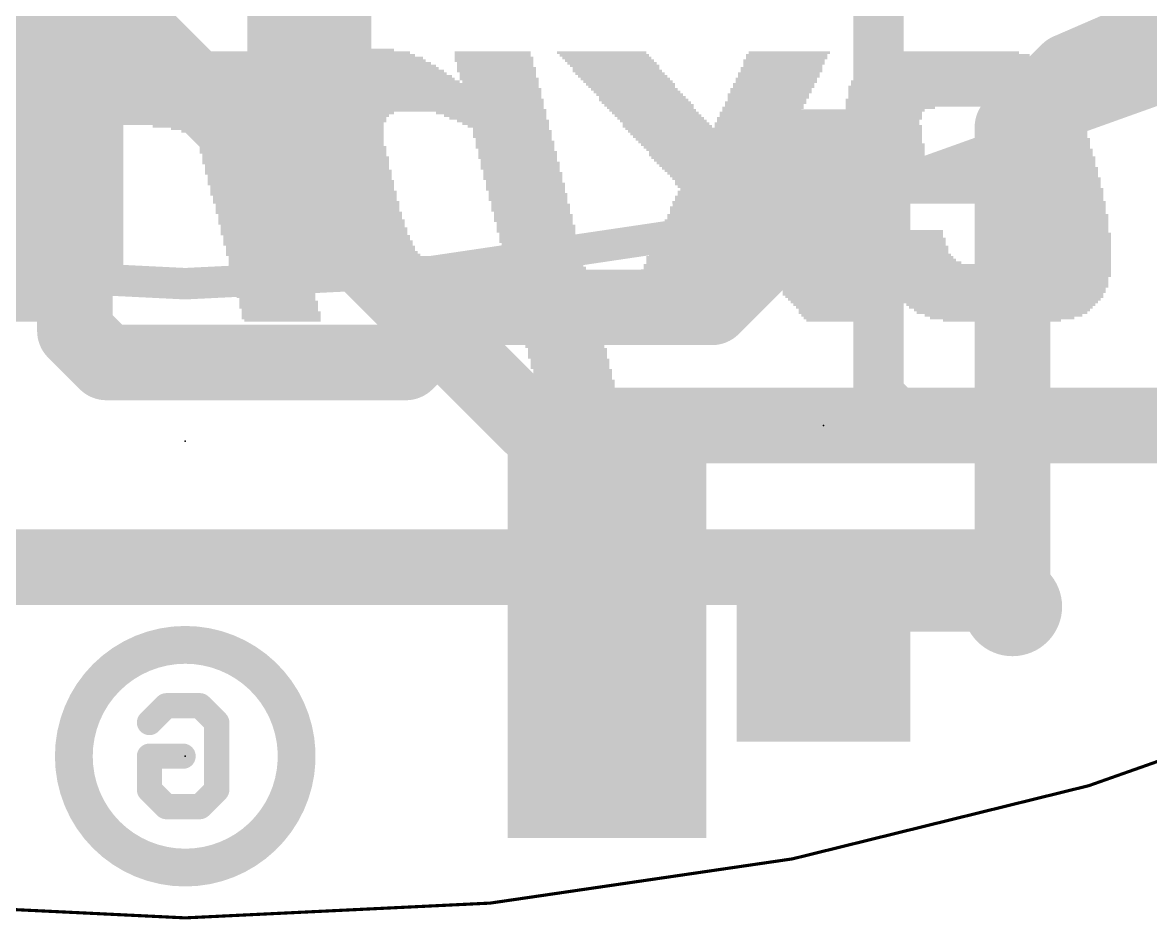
# Model space of a CAD drawing. Extents: x -25.4 to 25.4, y -25.4 to 25.5.
# Drawn here: x -1.31 to 7.78, y -25.45 to -18.21 of the extents above; entities that cross this region are included whole.
import ezdxf

# ---------------------------------------------------------------- set-up
doc = ezdxf.new("R2010")
doc.units = 0
for name, color, linetype in [('1', 12, 'CONTINUOUS'), ('16', 132, 'CONTINUOUS'), ('18', 110, 'CONTINUOUS'), ('20', 53, 'CONTINUOUS'), ('204', 40, 'CONTINUOUS'), ('22', 6, 'CONTINUOUS'), ('23', 53, 'CONTINUOUS'), ('24', 53, 'CONTINUOUS')]:
    doc.layers.add(name, color=color, linetype=linetype)

# ---------------------------------------------------------------- blocks, each defined once
blk = doc.blocks.new('RECT')
blk.add_solid([(-0.5, -0.5), (0.5, -0.5), (-0.5, 0.5), (0.5, 0.5)])
blk = doc.blocks.new('ROUNDV')
at = {"const_width": 0.5}
blk.add_lwpolyline([(0, -0.25, 1), (0, 0.25, 1), (0, -0.25)], format="xyb", dxfattribs=at)

msp = doc.modelspace()

# ---------------------------------------------------------------- linework, layer by layer
at = {"layer": '1'}
for points, const_width in [([(7.1205, -18.6055, 0.6745), (7.9375, 18.542)], 0.6096), ([(-20.32, 0, 0.4142), (0, -20.32)], 0.254), ([(0, -20.32, 0.4142), (20.32, 0)], 0.254), ([(7.0665, -18.463, 1), (7.1745, -18.748)], 0.3048), ([(7.2283, -18.7133, 1), (7.0127, -18.4977)], 0.3048), ([(-0.7366, -18.669, 1), (-1.0414, -18.669)], 0.3048), ([(-0.9525, -18.669, 1), (-0.8255, -18.669)], 0.127), ([(6.5597, -18.9507, 1), (6.7753, -19.1663)], 0.3048), ([(6.8199, -19.0585, 1), (6.5151, -19.0585)], 0.3048), ([(5.2513, -19.7208, 1), (5.0357, -19.5052)], 0.3048), ([(0, -20.2565, 1), (0, -20.3835)], 0.127), ([(0, -20.3835, 1), (0, -20.2565)], 0.127), ([(2.2225, -20.3581, 1), (2.2225, -20.6629)], 0.3048), ([(2.3303, -20.6183, 1), (2.1147, -20.4027)], 0.3048), ([(4.1382, -20.4027, 1), (4.3538, -20.6183)], 0.3048), ([(4.246, -20.6629, 1), (4.246, -20.3581)], 0.3048), ([(-0.7812, -20.5932, 1), (-0.9968, -20.8088)], 0.3048), ([(-1.0414, -20.701, 1), (-0.7366, -20.701)], 0.3048), ([(-0.635, -20.8026, 1), (-0.635, -21.1074)], 0.3048), ([(-0.7428, -21.0628, 1), (-0.5272, -20.8472)], 0.3048), ([(1.6702, -20.8472, 1), (1.8858, -21.0628)], 0.3048), ([(1.778, -21.1074, 1), (1.778, -20.8026)], 0.3048), ([(5.533, -22.8219, 1), (5.533, -23.0251)], 0.2032), ([(5.6048, -22.9953, 1), (5.4612, -22.8517)], 0.2032), ([(6.6675, -23.0251, 1), (6.6675, -22.8219)], 0.2032), ([(6.5151, -22.9235, 1), (6.8199, -22.9235)], 0.3048), ([(5.0717, -23.2412, 1), (5.2153, -23.3848)], 0.2032)]:
    msp.add_lwpolyline(points, format="xyb", dxfattribs=dict(at, const_width=const_width))
for points, const_width in [([(-0.889, -18.669), (-0.889, -18.001)], 0.254), ([(7.1205, -18.6055), (6.6675, -19.0585)], 0.6096), ([(-0.889, -18.669), (-0.889, -20.701)], 0.6096), ([(6.6675, -19.0585), (6.6675, -22.9235)], 0.6096), ([(4.246, -20.5105), (5.1435, -19.613)], 0.6096), ([(1.778, -20.955), (2.2225, -20.5105)], 0.6096), ([(2.2225, -20.5105), (4.246, -20.5105)], 0.6096), ([(-0.889, -20.701), (-0.635, -20.955)], 0.6096), ([(-0.635, -20.955), (1.778, -20.955)], 0.6096), ([(5.1435, -23.313), (5.533, -22.9235)], 0.4064), ([(5.533, -22.9235), (6.6675, -22.9235)], 0.4064)]:
    msp.add_lwpolyline(points, dxfattribs=dict(at, const_width=const_width))
at = {"layer": '16'}
for points, const_width in [([(-20.32, 0, 0.4142), (0, -20.32)], 0.254), ([(0, -20.32, 0.4142), (20.32, 0)], 0.254), ([(0, -20.2565, 1), (0, -20.3835)], 0.127), ([(0, -20.3835, 1), (0, -20.2565)], 0.127), ([(5.6598, -21.1372, 1), (5.5162, -21.2808)], 0.2032), ([(2.794, -21.3106, 1), (2.794, -21.6154)], 0.3048), ([(5.4864, -21.209, 1), (5.6896, -21.209)], 0.2032), ([(5.842, -21.3106, 1), (5.842, -21.6154)], 0.3048), ([(5.842, -21.6154, 1), (5.842, -21.3106)], 0.3048), ([(2.6862, -21.5708, 1), (2.9018, -21.3552)], 0.3048), ([(5.7702, -21.5348, 1), (5.9138, -21.3912)], 0.2032), ([(6.4578, -22.4982, 1), (6.2422, -22.7138)], 0.3048), ([(6.35, -22.7584, 1), (6.35, -22.4536)], 0.3048), ([(6.5597, -23.0313, 1), (6.7753, -22.8157)], 0.3048)]:
    msp.add_lwpolyline(points, format="xyb", dxfattribs=dict(at, const_width=const_width))
for points, const_width in [([(5.588, -21.209), (5.588, -15.5575)], 0.4064), ([(-0.9525, -17.7165), (2.794, -21.463)], 0.6096), ([(5.588, -21.209), (5.842, -21.463)], 0.4064), ([(2.794, -21.463), (5.842, -21.463)], 0.6096), ([(5.842, -21.463), (10.4729, -21.463)], 0.6096), ([(-7.5565, -22.606), (6.35, -22.606)], 0.6096), ([(6.35, -22.606), (6.6675, -22.9235)], 0.6096)]:
    msp.add_lwpolyline(points, dxfattribs=dict(at, const_width=const_width))
at = {"layer": '20', "const_width": 0.0254}
msp.add_lwpolyline([(-3.4925, 25.146, 14.4823), (3.4925, 25.146)], format="xyb", dxfattribs=at)
at = {"layer": '22'}
for points, const_width in [([(0, -25.028, 1), (0, -23.232, 1), (0, -25.028)], 0.3048), ([(-0.1527, -23.6721, 1), (-0.1527, -23.7737)], 0.1016), ([(-0.1168, -23.7588, 1), (-0.1887, -23.687)], 0.1016), ([(0.1543, -23.687, 1), (0.0825, -23.7588)], 0.1016), ([(0.1184, -23.7737, 1), (0.1184, -23.6721)], 0.1016), ([(-0.3242, -23.8226, 1), (-0.2524, -23.8944)], 0.1016), ([(0.3048, -23.8585, 1), (0.2032, -23.8585)], 0.1016), ([(0.2181, -23.8944, 1), (0.2899, -23.8226)], 0.1016), ([(-0.2375, -24.1297, 1), (-0.3391, -24.1297)], 0.1016), ([(-0.2883, -24.0789, 1), (-0.2883, -24.1805)], 0.1016), ([(-0.0172, -24.1805, 1), (-0.0172, -24.0789)], 0.1016), ([(-0.2524, -24.3649, 1), (-0.3242, -24.4367)], 0.1016), ([(-0.3391, -24.4008, 1), (-0.2375, -24.4008)], 0.1016), ([(0.2032, -24.4008, 1), (0.3048, -24.4008)], 0.1016), ([(0.2899, -24.4367, 1), (0.2181, -24.3649)], 0.1016), ([(-0.1527, -24.4856, 1), (-0.1527, -24.5872)], 0.1016), ([(-0.1887, -24.5723, 1), (-0.1168, -24.5005)], 0.1016), ([(0.0825, -24.5005, 1), (0.1543, -24.5723)], 0.1016), ([(0.1184, -24.5872, 1), (0.1184, -24.4856)], 0.1016)]:
    msp.add_lwpolyline(points, format="xyb", dxfattribs=dict(at, const_width=const_width))
at = {"layer": '22', "const_width": 0.2032}
for points in [[(-0.2883, -23.8585), (-0.1527, -23.7229)], [(-0.1527, -23.7229), (0.1184, -23.7229)], [(0.1184, -23.7229), (0.254, -23.8585)], [(0.254, -23.8585), (0.254, -24.4008)], [(-0.2883, -24.4008), (-0.2883, -24.1297)], [(-0.2883, -24.1297), (-0.0172, -24.1297)], [(-0.1527, -24.5364), (-0.2883, -24.4008)], [(0.254, -24.4008), (0.1184, -24.5364)], [(0.1184, -24.5364), (-0.1527, -24.5364)]]:
    msp.add_lwpolyline(points, dxfattribs=at)
at = {"layer": '23'}
for p in [(5.1435, -21.463), (0, -21.59)]:
    msp.add_point(p, dxfattribs=at)
at = {"layer": '24'}
msp.add_point((0, -24.13), dxfattribs=at)

# ---------------------------------------------------------------- block references
at = {"layer": '1', "yscale": 4.6, "rotation": 180}
for p in [(-1, -17.89), (1, -17.89)]:
    msp.add_blockref('RECT', p, dxfattribs=at)
at = {"layer": '1'}
for p, xscale, yscale, rotation in [((5.1435, -19.613), 1.4, 1.4, 180), ((3.4, -23.09), 3.4, 1.6, 270), ((5.1435, -23.313), 1.4, 1.4, 180)]:
    msp.add_blockref('RECT', p, dxfattribs=dict(at, xscale=xscale, yscale=yscale, rotation=rotation))
at = {"layer": '18', "xscale": 0.8001, "yscale": 0.8001}
msp.add_blockref('ROUNDV', (6.6675, -22.9235), dxfattribs=at)
msp.add_blockref('ROUNDV', (6.6675, -22.9235), dxfattribs=at)
at = {"layer": '204', "yscale": 0.0212, "rotation": 180}
for p, xscale in [((-0.6234, -18.4364), 0.2963), ((-0.581, -18.4576), 0.381), ((0.2444, -18.4576), 0.635), ((1.525, -18.4576), 0.5715), ((1.525, -18.4364), 0.3175), ((2.4774, -18.4576), 0.6138), ((3.3558, -18.4576), 0.7196), ((4.8692, -18.4576), 0.6561), ((6.1814, -18.4576), 1.0795), ((-1.8722, -18.5423), 1.4393), ((-1.8722, -18.5211), 1.3969), ((-1.8722, -18.4999), 1.3123), ((-1.8827, -18.4788), 1.2065), ((-0.507, -18.5211), 0.4868), ((-0.4858, -18.5423), 0.5291), ((-0.5387, -18.4788), 0.4233), ((-0.5175, -18.4999), 0.4656), ((0.255, -18.4788), 0.6138), ((0.255, -18.4999), 0.6138), ((0.2656, -18.5211), 0.635), ((0.2656, -18.5423), 0.635), ((1.525, -18.5423), 0.9101), ((1.525, -18.5211), 0.8255), ((1.525, -18.4999), 0.7831), ((1.5144, -18.4788), 0.6773), ((2.4774, -18.4788), 0.6138), ((2.488, -18.4999), 0.635), ((2.488, -18.5211), 0.635), ((2.4986, -18.5423), 0.6138), ((3.377, -18.4788), 0.7196), ((3.3981, -18.4999), 0.7196), ((3.4193, -18.5211), 0.7196), ((3.4405, -18.5423), 0.7196), ((4.8268, -18.5211), 0.6561), ((4.8268, -18.5423), 0.6561), ((4.848, -18.4788), 0.6561), ((4.848, -18.4999), 0.6561), ((6.2026, -18.5423), 1.4604), ((6.192, -18.5211), 1.3969), ((6.192, -18.4999), 1.3123), ((6.192, -18.4788), 1.2276), ((-1.8616, -18.6269), 1.6298), ((-1.8616, -18.6058), 1.5874), ((-1.8616, -18.5846), 1.5451), ((-1.8616, -18.5634), 1.5028), ((-0.4435, -18.5846), 0.5715), ((-0.4329, -18.6058), 0.5926), ((-0.4223, -18.6269), 0.6138), ((-0.4646, -18.5634), 0.5291), ((0.2762, -18.5634), 0.6138), ((0.2762, -18.5846), 0.6138), ((0.2868, -18.6058), 0.635), ((0.2868, -18.6269), 0.635), ((1.5567, -18.6269), 1.1006), ((1.5567, -18.6058), 1.0583), ((1.5355, -18.5634), 0.9736), ((1.5461, -18.5846), 0.9948), ((2.4986, -18.5634), 0.6138), ((2.5092, -18.5846), 0.635), ((2.5092, -18.6058), 0.635), ((2.5198, -18.6269), 0.6138), ((3.4616, -18.5634), 0.7196), ((3.4722, -18.5846), 0.6985), ((3.4828, -18.6058), 0.7196), ((3.504, -18.6269), 0.7196), ((4.7845, -18.6269), 0.6561), ((4.8057, -18.5846), 0.6561), ((4.8057, -18.6058), 0.6561), ((4.8162, -18.5634), 0.635), ((6.2026, -18.6058), 1.5874), ((6.2132, -18.6269), 1.6086), ((6.2026, -18.5846), 1.5451), ((6.2026, -18.5634), 1.5028), ((-1.851, -18.7116), 1.7356), ((-1.8404, -18.7328), 1.7568), ((-1.851, -18.6693), 1.6933), ((-1.851, -18.6904), 1.6933), ((-1.851, -18.6481), 1.6509), ((-0.4011, -18.6481), 0.6561), ((-0.38, -18.6693), 0.6561), ((-0.3694, -18.6904), 0.6773), ((-0.0413, -18.7116), 1.3334), ((-0.0413, -18.7328), 1.3334), ((0.2973, -18.6481), 0.6138), ((0.2973, -18.6693), 0.6138), ((0.3079, -18.6904), 0.635), ((1.9059, -18.7328), 1.8838), ((1.599, -18.6904), 1.2276), ((1.9165, -18.7116), 1.8626), ((1.5779, -18.6693), 1.1853), ((1.5779, -18.6481), 1.143), ((2.5303, -18.6693), 0.635), ((2.5198, -18.6481), 0.6138), ((2.5409, -18.6904), 0.6138), ((3.5251, -18.6481), 0.7196), ((3.5463, -18.6693), 0.7196), ((3.5675, -18.6904), 0.7196), ((3.5886, -18.7116), 0.7196), ((3.5992, -18.7328), 0.6985), ((4.7422, -18.7116), 0.6561), ((4.7422, -18.7328), 0.6561), ((4.7633, -18.6693), 0.6561), ((4.7633, -18.6904), 0.6561), ((4.7845, -18.6481), 0.6561), ((6.2238, -18.7328), 1.7568), ((6.2238, -18.6904), 1.7144), ((6.2238, -18.7116), 1.7144), ((6.2132, -18.6481), 1.6509), ((6.2238, -18.6693), 1.6721), ((-1.8298, -18.7963), 1.8203), ((-1.8298, -18.8174), 1.8203), ((-1.8404, -18.7539), 1.7568), ((-1.8298, -18.7751), 1.7779), ((-0.0202, -18.7751), 1.3334), ((-0.0202, -18.7963), 1.3334), ((-0.0202, -18.8174), 1.3334), ((-0.0307, -18.7539), 1.3123), ((1.9165, -18.7539), 1.9049), ((1.9165, -18.7751), 1.9049), ((1.9165, -18.7963), 1.9049), ((1.9165, -18.8174), 1.9049), ((3.6204, -18.7539), 0.6985), ((3.6415, -18.7751), 0.6985), ((3.6627, -18.7963), 0.6985), ((3.6839, -18.8174), 0.6985), ((4.6998, -18.7963), 0.6561), ((4.6998, -18.8174), 0.6561), ((4.721, -18.7539), 0.6561), ((4.721, -18.7751), 0.6561), ((6.2344, -18.7539), 1.7779), ((6.2344, -18.7751), 1.7779), ((6.2449, -18.7963), 1.7991), ((6.2449, -18.8174), 1.7991), ((-1.8087, -18.8809), 1.8626), ((-1.8192, -18.8386), 1.8414), ((-1.8192, -18.8598), 1.8414), ((-1.2478, -18.9021), 0.7408), ((-0.0096, -18.8386), 1.3123), ((0.001, -18.8598), 1.3334), ((0.001, -18.8809), 1.3334), ((0.001, -18.9021), 1.3334), ((1.9271, -18.8386), 1.9261), ((1.9271, -18.8598), 1.9261), ((1.9271, -18.8809), 1.9261), ((1.9271, -18.9021), 1.9261), ((3.6945, -18.8386), 0.7196), ((3.7156, -18.8598), 0.7196), ((3.7368, -18.8809), 0.7196), ((3.7474, -18.9021), 0.6985), ((4.6575, -18.9021), 0.6561), ((4.6787, -18.8598), 0.6561), ((4.6681, -18.8809), 0.635), ((4.6892, -18.8386), 0.635), ((6.2449, -18.8386), 1.8414), ((6.2449, -18.8598), 1.8414), ((6.2555, -18.8809), 1.8626), ((5.684, -18.9021), 0.7196), ((6.8164, -18.9021), 0.7408), ((-1.1949, -18.9233), 0.635), ((-1.1737, -18.9444), 0.635), ((-1.1631, -18.9656), 0.6138), ((-1.1419, -18.9868), 0.6138), ((-1.1419, -19.0079), 0.6138), ((0.0116, -18.9233), 1.3123), ((0.0222, -18.9444), 1.3334), ((0.0222, -18.9656), 1.3334), ((0.0222, -18.9868), 1.3334), ((0.0328, -19.0079), 1.3123), ((1.9377, -18.9233), 1.9473), ((1.3027, -18.9656), 0.6773), ((1.3239, -18.9444), 0.7196), ((1.2921, -18.9868), 0.6561), ((1.2921, -19.0079), 0.6561), ((2.4668, -18.9444), 0.889), ((2.4986, -18.9656), 0.8255), ((2.5198, -18.9868), 0.7831), ((2.5621, -19.0079), 0.7408), ((3.7685, -18.9233), 0.6985), ((3.7897, -18.9444), 0.6985), ((3.8109, -18.9656), 0.6985), ((3.832, -18.9868), 0.6985), ((3.8532, -19.0079), 0.6985), ((4.6152, -18.9868), 0.6561), ((4.6046, -19.0079), 0.635), ((4.6257, -18.9656), 0.635), ((4.6363, -18.9444), 0.6561), ((4.6469, -18.9233), 0.635), ((5.6417, -18.9233), 0.635), ((5.6311, -18.9444), 0.6138), ((5.6311, -18.9656), 0.6138), ((5.6311, -18.9868), 0.6138), ((5.6205, -19.0079), 0.5926), ((6.8799, -18.9233), 0.6561), ((6.9011, -18.9444), 0.6138), ((6.9011, -18.9656), 0.6138), ((6.9222, -18.9868), 0.6138), ((6.9222, -19.0079), 0.6138), ((-1.1419, -19.0291), 0.6138), ((-1.1208, -19.0503), 0.6138), ((-1.1208, -19.0714), 0.6138), ((-1.1208, -19.0926), 0.6138), ((0.0433, -19.0291), 1.3334), ((0.2233, -19.0503), 0.9736), ((0.2973, -19.0714), 0.8255), ((0.3397, -19.0926), 0.7408), ((1.2815, -19.0291), 0.635), ((1.2815, -19.0503), 0.635), ((1.2815, -19.0714), 0.635), ((1.2921, -19.0926), 0.6138), ((2.5832, -19.0291), 0.6985), ((2.6044, -19.0503), 0.6561), ((2.6256, -19.0714), 0.6138), ((2.6362, -19.0926), 0.635), ((3.8849, -19.0503), 0.7196), ((3.8744, -19.0291), 0.6985), ((4.2236, -19.0714), 1.3546), ((4.2236, -19.0926), 1.3123), ((4.5834, -19.0503), 0.635), ((4.594, -19.0291), 0.6561), ((5.6311, -19.0291), 0.5715), ((5.6417, -19.0503), 0.5926), ((5.6417, -19.0714), 0.5926), ((5.6417, -19.0926), 0.5926), ((6.9434, -19.0291), 0.6138), ((6.9434, -19.0503), 0.6138), ((6.9434, -19.0714), 0.6138), ((6.9646, -19.0926), 0.6138), ((-1.0996, -19.1137), 0.6138), ((-1.0996, -19.1349), 0.6138), ((-1.0996, -19.1561), 0.6138), ((-1.089, -19.1772), 0.5926), ((0.382, -19.1137), 0.6985), ((0.4032, -19.1349), 0.6561), ((0.4138, -19.1561), 0.635), ((0.4138, -19.1772), 0.635), ((1.2921, -19.1137), 0.6138), ((1.2921, -19.1349), 0.6138), ((1.2921, -19.1561), 0.6138), ((1.2921, -19.1772), 0.6138), ((2.6362, -19.1137), 0.635), ((2.6362, -19.1349), 0.635), ((2.6467, -19.1561), 0.6138), ((2.6573, -19.1772), 0.635), ((4.2342, -19.1137), 1.2911), ((4.2342, -19.1349), 1.2488), ((4.2448, -19.1561), 1.2276), ((4.2553, -19.1772), 1.2065), ((5.6417, -19.1137), 0.5926), ((5.6417, -19.1349), 0.5926), ((5.6417, -19.1561), 0.5926), ((5.6417, -19.1772), 0.5926), ((6.9646, -19.1137), 0.6138), ((6.9646, -19.1349), 0.6138), ((6.9857, -19.1561), 0.6138), ((6.9857, -19.1772), 0.6138), ((-1.0784, -19.1984), 0.6138), ((-1.0784, -19.2196), 0.6138), ((-1.0784, -19.2407), 0.6138), ((-1.0573, -19.2619), 0.6138), ((0.4349, -19.1984), 0.635), ((0.4349, -19.2196), 0.635), ((0.4349, -19.2407), 0.635), ((0.4349, -19.2619), 0.635), ((1.2921, -19.1984), 0.6138), ((1.3027, -19.2196), 0.635), ((1.3133, -19.2407), 0.6138), ((1.3133, -19.2619), 0.6138), ((2.6573, -19.1984), 0.635), ((2.6573, -19.2196), 0.635), ((2.6679, -19.2407), 0.6138), ((2.6785, -19.2619), 0.635), ((4.2553, -19.1984), 1.1641), ((4.2659, -19.2196), 1.143), ((4.2659, -19.2407), 1.1006), ((4.2765, -19.2619), 1.0795), ((5.6629, -19.1984), 0.5926), ((5.6629, -19.2196), 0.5926), ((5.6629, -19.2407), 0.5926), ((5.6629, -19.2619), 0.5926), ((6.9857, -19.1984), 0.6138), ((6.9963, -19.2196), 0.5926), ((7.0069, -19.2407), 0.6138), ((7.0069, -19.2619), 0.6138), ((-1.7028, -19.3466), 1.9473), ((-1.7028, -19.3677), 1.9473), ((-1.0573, -19.2831), 0.6138), ((-1.0573, -19.3042), 0.6138), ((-1.0467, -19.3254), 0.5926), ((0.4561, -19.2831), 0.635), ((0.4561, -19.3042), 0.635), ((0.4561, -19.3254), 0.635), ((0.4561, -19.3466), 0.635), ((0.4772, -19.3677), 0.635), ((1.3133, -19.2831), 0.6138), ((1.3239, -19.3042), 0.635), ((1.3239, -19.3254), 0.635), ((1.3345, -19.3466), 0.6138), ((1.3345, -19.3677), 0.6138), ((2.6785, -19.2831), 0.635), ((2.6785, -19.3042), 0.635), ((2.6891, -19.3254), 0.6138), ((2.6997, -19.3466), 0.635), ((2.6997, -19.3677), 0.635), ((4.2659, -19.2831), 1.0583), ((4.2765, -19.3042), 1.0371), ((4.2765, -19.3254), 0.9948), ((4.2871, -19.3466), 0.9736), ((4.2871, -19.3677), 0.9313), ((5.6629, -19.2831), 0.5926), ((5.6735, -19.3042), 0.6138), ((6.3613, -19.3466), 1.9473), ((6.3613, -19.3677), 1.9473), ((5.684, -19.3254), 0.5926), ((7.0069, -19.2831), 0.6138), ((7.0281, -19.3042), 0.6138), ((7.0281, -19.3254), 0.6138), ((-1.6923, -19.4312), 1.9684), ((-1.7028, -19.3889), 1.9473), ((-1.7028, -19.4101), 1.9473), ((-1.6817, -19.4524), 1.9473), ((0.4772, -19.3889), 0.635), ((0.4772, -19.4101), 0.635), ((0.4772, -19.4312), 0.635), ((0.4984, -19.4524), 0.635), ((1.345, -19.4101), 0.635), ((1.3345, -19.3889), 0.6138), ((1.3556, -19.4312), 0.6138), ((1.3556, -19.4524), 0.6138), ((2.6997, -19.3889), 0.635), ((2.7102, -19.4101), 0.6138), ((2.7208, -19.4312), 0.635), ((2.7208, -19.4524), 0.635), ((4.2977, -19.3889), 0.9101), ((4.2977, -19.4101), 0.8678), ((4.3083, -19.4312), 0.8466), ((4.3083, -19.4524), 0.8043), ((6.3719, -19.3889), 1.9684), ((6.3825, -19.4101), 1.9473), ((6.3825, -19.4312), 1.9473), ((6.3825, -19.4524), 1.9473), ((-1.6817, -19.4736), 1.9473), ((-1.6817, -19.4947), 1.9473), ((-1.6711, -19.5159), 1.9684), ((-1.6605, -19.5371), 1.9473), ((0.4984, -19.4736), 0.635), ((0.4984, -19.4947), 0.635), ((0.4984, -19.5159), 0.635), ((0.5196, -19.5371), 0.635), ((1.3556, -19.4736), 0.6138), ((1.3662, -19.4947), 0.635), ((1.3662, -19.5159), 0.635), ((1.3768, -19.5371), 0.6138), ((2.7208, -19.4736), 0.635), ((2.7314, -19.4947), 0.6138), ((2.742, -19.5159), 0.635), ((2.742, -19.5371), 0.635), ((4.3188, -19.4736), 0.7831), ((4.3294, -19.4947), 0.762), ((4.34, -19.5159), 0.7831), ((4.3612, -19.5371), 0.7831), ((6.3931, -19.4736), 1.9684), ((6.4037, -19.4947), 1.9473), ((6.4037, -19.5159), 1.9473), ((6.4037, -19.5371), 1.9473), ((-1.6605, -19.5582), 1.9473), ((-1.6605, -19.5794), 1.9473), ((-1.6499, -19.6006), 1.9684), ((-1.6393, -19.6217), 1.9473), ((-1.6393, -19.6429), 1.9473), ((0.5196, -19.5582), 0.635), ((0.5196, -19.5794), 0.635), ((0.5196, -19.6006), 0.635), ((0.5407, -19.6217), 0.635), ((0.5407, -19.6429), 0.635), ((1.3768, -19.5582), 0.6138), ((1.3874, -19.5794), 0.635), ((1.3874, -19.6006), 0.635), ((1.398, -19.6217), 0.6138), ((1.398, -19.6429), 0.6138), ((2.742, -19.5582), 0.635), ((2.7526, -19.5794), 0.6138), ((2.7632, -19.6006), 0.635), ((2.7632, -19.6217), 0.635), ((2.7632, -19.6429), 0.635), ((4.3929, -19.6217), 0.889), ((4.4035, -19.6429), 0.9101), ((4.3823, -19.5794), 0.8255), ((4.3929, -19.6006), 0.8466), ((4.3823, -19.5582), 0.7831), ((6.4143, -19.5582), 1.9684), ((6.4248, -19.5794), 1.9473), ((6.4248, -19.6006), 1.9473), ((6.4248, -19.6217), 1.9473), ((6.4354, -19.6429), 1.9261), ((-1.6287, -19.6641), 1.9261), ((-0.962, -19.6852), 0.5926), ((-0.9514, -19.7064), 0.6138), ((-0.9514, -19.7276), 0.6138), ((0.5407, -19.6641), 0.635), ((0.5513, -19.6852), 0.6138), ((0.5619, -19.7064), 0.635), ((0.5619, -19.7276), 0.635), ((1.4085, -19.6641), 0.635), ((1.4085, -19.6852), 0.635), ((1.4191, -19.7064), 0.6138), ((1.4191, -19.7276), 0.6138), ((2.7737, -19.6641), 0.6138), ((2.7843, -19.6852), 0.635), ((2.7843, -19.7064), 0.635), ((2.7843, -19.7276), 0.635), ((4.4035, -19.7064), 0.9948), ((4.4141, -19.7276), 1.016), ((4.4035, -19.6641), 0.9525), ((4.4141, -19.6852), 0.9736), ((6.4566, -19.6641), 1.9261), ((7.1127, -19.6852), 0.6138), ((7.1127, -19.7064), 0.6138), ((7.1233, -19.7276), 0.5926), ((-0.9514, -19.7487), 0.6138), ((-0.9409, -19.7699), 0.5926), ((-0.9409, -19.7911), 0.5926), ((-0.9303, -19.8122), 0.6138), ((0.5619, -19.7487), 0.635), ((0.5725, -19.7699), 0.6138), ((0.5831, -19.7911), 0.635), ((0.5831, -19.8122), 0.635), ((1.4297, -19.7487), 0.635), ((1.4297, -19.7699), 0.635), ((1.4403, -19.7911), 0.6138), ((1.4509, -19.8122), 0.635), ((2.7949, -19.7487), 0.6138), ((2.8055, -19.7699), 0.635), ((2.8055, -19.7911), 0.635), ((2.8055, -19.8122), 0.635), ((4.4353, -19.8122), 1.143), ((4.4247, -19.7699), 1.0795), ((4.4353, -19.7911), 1.1006), ((4.4247, -19.7487), 1.0371), ((7.1233, -19.7487), 0.5926), ((7.1339, -19.7699), 0.6138), ((7.1339, -19.7911), 0.6138), ((7.1339, -19.8122), 0.6138), ((-0.9303, -19.8334), 0.6138), ((-0.9197, -19.8546), 0.5926), ((-0.9197, -19.8757), 0.5926), ((-0.9197, -19.8969), 0.5926), ((-0.9197, -19.9181), 0.5926), ((0.5831, -19.8334), 0.635), ((0.6042, -19.8757), 0.635), ((0.6042, -19.8969), 0.635), ((0.6042, -19.9181), 0.635), ((0.5937, -19.8546), 0.6138), ((1.4509, -19.8334), 0.635), ((1.472, -19.8757), 0.635), ((1.472, -19.8969), 0.635), ((1.4615, -19.8546), 0.6138), ((1.4826, -19.9181), 0.6138), ((2.8161, -19.8334), 0.6138), ((2.8267, -19.8546), 0.635), ((2.8267, -19.8757), 0.635), ((2.8267, -19.8969), 0.635), ((2.8372, -19.9181), 0.6138), ((4.4458, -19.8969), 1.2488), ((4.4564, -19.9181), 1.27), ((4.4458, -19.8546), 1.2065), ((4.4564, -19.8757), 1.2276), ((4.4458, -19.8334), 1.1641), ((5.811, -19.8969), 0.5926), ((5.8216, -19.9181), 0.5715), ((7.1445, -19.8334), 0.5926), ((7.1445, -19.8546), 0.5926), ((7.1445, -19.8757), 0.5926), ((7.1445, -19.8969), 0.5926), ((7.1551, -19.9181), 0.6138), ((-0.9197, -19.9392), 0.5926), ((-0.9197, -19.9604), 0.5926), ((-0.9091, -19.9816), 0.6138), ((-0.8985, -20.0027), 0.5926), ((0.6148, -19.9392), 0.6138), ((0.6254, -19.9604), 0.635), ((0.6254, -19.9816), 0.635), ((0.6254, -20.0027), 0.635), ((1.4932, -19.9392), 0.635), ((1.4932, -19.9604), 0.635), ((1.5038, -19.9816), 0.6561), ((1.5144, -20.0027), 0.635), ((2.8478, -19.9392), 0.635), ((2.8478, -19.9604), 0.635), ((2.8478, -19.9816), 0.635), ((2.8584, -20.0027), 0.6138), ((4.1072, -19.9816), 0.6561), ((4.1072, -20.0027), 0.6561), ((4.4564, -19.9392), 1.3123), ((4.467, -19.9604), 1.3334), ((4.8057, -19.9816), 0.6985), ((4.8268, -20.0027), 0.6985), ((5.8216, -19.9392), 0.5715), ((5.8322, -19.9604), 0.5926), ((5.8428, -19.9816), 0.5715), ((5.8428, -20.0027), 0.5715), ((7.1656, -19.9392), 0.5926), ((7.1656, -19.9604), 0.5926), ((7.1656, -19.9816), 0.5926), ((7.1656, -20.0027), 0.5926), ((-0.9091, -20.0874), 0.6138), ((-0.8985, -20.0239), 0.5926), ((-0.8985, -20.045), 0.5926), ((-0.8985, -20.0662), 0.5926), ((0.636, -20.0239), 0.6138), ((0.6466, -20.045), 0.635), ((0.6466, -20.0662), 0.635), ((0.6466, -20.0874), 0.635), ((1.525, -20.0239), 0.6561), ((1.5355, -20.045), 0.635), ((1.5567, -20.0874), 0.6773), ((1.5461, -20.0662), 0.6561), ((2.8161, -20.0874), 0.7408), ((2.8372, -20.0662), 0.6985), ((2.8584, -20.045), 0.6561), ((2.869, -20.0239), 0.635), ((4.0649, -20.0662), 0.6561), ((4.0649, -20.0874), 0.6561), ((4.086, -20.0239), 0.6561), ((4.086, -20.045), 0.6561), ((4.848, -20.0239), 0.6985), ((4.8692, -20.045), 0.6985), ((4.8903, -20.0662), 0.6985), ((4.8903, -20.0874), 0.6985), ((5.8534, -20.0239), 0.5926), ((5.8534, -20.045), 0.5926), ((5.8639, -20.0662), 0.5715), ((5.8745, -20.0874), 0.5926), ((7.1656, -20.0239), 0.5926), ((7.1656, -20.045), 0.5926), ((7.1656, -20.0662), 0.5926), ((7.1656, -20.0874), 0.5926), ((-1.5335, -20.172), 1.8626), ((-0.9409, -20.1509), 0.6773), ((-0.9197, -20.1297), 0.635), ((-0.9091, -20.1085), 0.6138), ((0.6677, -20.1297), 0.635), ((0.6677, -20.1509), 0.635), ((0.6677, -20.172), 0.635), ((0.6572, -20.1085), 0.6138), ((1.5885, -20.1085), 0.6985), ((2.2234, -20.1297), 1.9684), ((2.234, -20.1509), 1.9473), ((2.234, -20.172), 1.9473), ((2.7949, -20.1085), 0.8255), ((4.0225, -20.172), 0.6561), ((4.0331, -20.1509), 0.635), ((4.0437, -20.1085), 0.6561), ((4.0437, -20.1297), 0.6561), ((4.9115, -20.1085), 0.6985), ((4.9327, -20.1297), 0.6985), ((4.9538, -20.1509), 0.6985), ((4.975, -20.172), 0.6985), ((5.8851, -20.1085), 0.6138), ((5.9274, -20.1509), 0.6561), ((5.9063, -20.1297), 0.6138), ((6.5307, -20.172), 1.8626), ((7.1339, -20.1509), 0.6561), ((7.1551, -20.1085), 0.6138), ((7.1551, -20.1297), 0.6138), ((-1.5229, -20.1932), 1.8414), ((-1.5229, -20.2144), 1.8414), ((-1.5335, -20.2355), 1.8203), ((-1.5229, -20.2567), 1.7991), ((-1.5229, -20.2779), 1.7991), ((0.6783, -20.1932), 0.6138), ((0.6889, -20.2144), 0.635), ((0.6889, -20.2355), 0.635), ((0.6889, -20.2567), 0.635), ((0.6995, -20.2779), 0.6138), ((2.2446, -20.1932), 1.9684), ((2.2552, -20.2144), 1.9473), ((2.2552, -20.2355), 1.9473), ((2.2658, -20.2567), 1.9261), ((2.2869, -20.2779), 1.9261), ((3.9802, -20.2567), 0.6561), ((3.9802, -20.2779), 0.6561), ((4.0014, -20.2144), 0.6561), ((4.0014, -20.2355), 0.6561), ((4.0225, -20.1932), 0.6561), ((4.9962, -20.1932), 0.6985), ((5.0173, -20.2144), 0.6985), ((5.0279, -20.2355), 0.7196), ((5.0491, -20.2567), 0.7196), ((5.0596, -20.2779), 0.6985), ((6.5413, -20.1932), 1.8414), ((6.5413, -20.2144), 1.8414), ((6.5518, -20.2355), 1.8203), ((6.5518, -20.2567), 1.8203), ((6.5518, -20.2779), 1.7779), ((-1.5123, -20.299), 1.7779), ((-1.5123, -20.3202), 1.7779), ((-1.5123, -20.3414), 1.7356), ((-1.5123, -20.3625), 1.7356), ((0.7101, -20.299), 0.635), ((0.7101, -20.3202), 0.635), ((0.7101, -20.3414), 0.635), ((0.7207, -20.3625), 0.6138), ((2.2869, -20.299), 1.9261), ((2.2975, -20.3202), 1.9049), ((2.3081, -20.3414), 1.8838), ((2.3187, -20.3625), 1.9049), ((3.9379, -20.3414), 0.6561), ((3.9379, -20.3625), 0.6561), ((3.959, -20.299), 0.6561), ((3.959, -20.3202), 0.6561), ((5.0808, -20.299), 0.6985), ((5.102, -20.3202), 0.6985), ((5.1231, -20.3414), 0.6985), ((5.1443, -20.3625), 0.6985), ((6.5518, -20.299), 1.7779), ((6.5624, -20.3202), 1.7568), ((6.5624, -20.3414), 1.7568), ((6.5624, -20.3625), 1.7144), ((-1.5123, -20.3837), 1.6933), ((-1.5018, -20.4049), 1.6721), ((-1.5018, -20.426), 1.6298), ((-1.4912, -20.4472), 1.6086), ((0.7312, -20.3837), 0.635), ((0.7312, -20.4049), 0.635), ((0.7312, -20.426), 0.635), ((0.7418, -20.4472), 0.6138), ((2.0012, -20.3837), 1.2276), ((2.0012, -20.4049), 1.1853), ((2.0012, -20.426), 1.143), ((1.9906, -20.4472), 1.0795), ((2.9537, -20.3837), 0.635), ((2.9537, -20.4049), 0.635), ((2.9642, -20.426), 0.6138), ((2.9748, -20.4472), 0.635), ((3.8955, -20.426), 0.6561), ((3.8955, -20.4472), 0.6561), ((3.9167, -20.3837), 0.6561), ((3.9167, -20.4049), 0.6561), ((5.1655, -20.3837), 0.6985), ((5.1761, -20.4049), 0.7196), ((5.1972, -20.426), 0.7196), ((5.2184, -20.4472), 0.7196), ((6.573, -20.3837), 1.6933), ((6.5624, -20.4049), 1.6721), ((6.573, -20.426), 1.6509), ((6.573, -20.4472), 1.6086), ((-1.4912, -20.4684), 1.5663), ((-1.4912, -20.4895), 1.5239), ((-1.4912, -20.5107), 1.4816), ((-1.4912, -20.5319), 1.4393), ((-1.4912, -20.553), 1.3546), ((0.7524, -20.4684), 0.635), ((0.7524, -20.4895), 0.635), ((0.7524, -20.5107), 0.635), ((0.763, -20.5319), 0.6138), ((0.7736, -20.553), 0.635), ((1.9906, -20.4684), 1.0371), ((1.9906, -20.4895), 0.9948), ((1.98, -20.5107), 0.9313), ((1.9906, -20.5319), 0.8678), ((1.9906, -20.553), 0.7831), ((2.9748, -20.4684), 0.635), ((2.9748, -20.4895), 0.635), ((2.996, -20.5107), 0.635), ((2.996, -20.5319), 0.635), ((2.996, -20.553), 0.635), ((3.8638, -20.5107), 0.6773), ((3.8532, -20.5319), 0.6561), ((3.8532, -20.553), 0.6561), ((3.8849, -20.4684), 0.6773), ((3.8744, -20.4895), 0.6561), ((5.2396, -20.4684), 0.7196), ((5.2501, -20.4895), 0.6985), ((5.2713, -20.5107), 0.6985), ((5.2925, -20.5319), 0.6985), ((5.3031, -20.553), 0.7196), ((6.573, -20.4684), 1.5663), ((6.573, -20.4895), 1.5239), ((6.573, -20.5107), 1.4816), ((6.5836, -20.5319), 1.4181), ((6.5836, -20.553), 1.3758), ((-1.4806, -20.5742), 1.2911), ((-1.4806, -20.5954), 1.1641), ((-1.4806, -20.6165), 0.9525), ((0.7736, -20.5742), 0.635), ((0.7736, -20.5954), 0.635), ((0.7842, -20.6165), 0.6138), ((2.0012, -20.5742), 0.7196), ((2.0012, -20.5954), 0.5926), ((2.0224, -20.6165), 0.4233), ((2.996, -20.5742), 0.635), ((3.0171, -20.5954), 0.635), ((3.0171, -20.6165), 0.635), ((3.0171, -20.6377), 0.635), ((3.8109, -20.6165), 0.6561), ((3.832, -20.5742), 0.6561), ((3.832, -20.5954), 0.6561), ((5.3242, -20.5742), 0.7196), ((5.3454, -20.5954), 0.7196), ((5.356, -20.6165), 0.6985), ((6.5942, -20.5742), 1.27), ((6.5836, -20.5954), 1.1641), ((6.5836, -20.6165), 0.9525), ((3.0171, -20.6589), 0.635), ((3.0383, -20.68), 0.635), ((3.0383, -20.7012), 0.635), ((3.0383, -20.7224), 0.635), ((3.0383, -20.7435), 0.635), ((3.0595, -20.7647), 0.635), ((3.0595, -20.7858), 0.635), ((3.0595, -20.807), 0.635), ((3.0595, -20.8282), 0.635), ((3.0806, -20.8493), 0.635), ((3.0806, -20.8705), 0.635), ((3.0806, -20.8917), 0.635), ((3.0806, -20.9128), 0.635), ((3.1018, -20.934), 0.635), ((3.1018, -20.9552), 0.635), ((3.1018, -20.9763), 0.635), ((3.1018, -20.9975), 0.635), ((3.123, -21.0187), 0.635), ((3.123, -21.0398), 0.635), ((3.123, -21.061), 0.635), ((3.123, -21.0822), 0.635), ((3.1441, -21.1033), 0.635), ((3.1441, -21.1245), 0.635), ((3.1441, -21.1457), 0.635), ((3.1441, -21.1668), 0.635), ((3.1653, -21.188), 0.635), ((3.1653, -21.2092), 0.635), ((3.1653, -21.2303), 0.635), ((3.1653, -21.2515), 0.635)]:
    msp.add_blockref('RECT', p, dxfattribs=dict(at, xscale=xscale))

doc.saveas('drawing.dxf')
